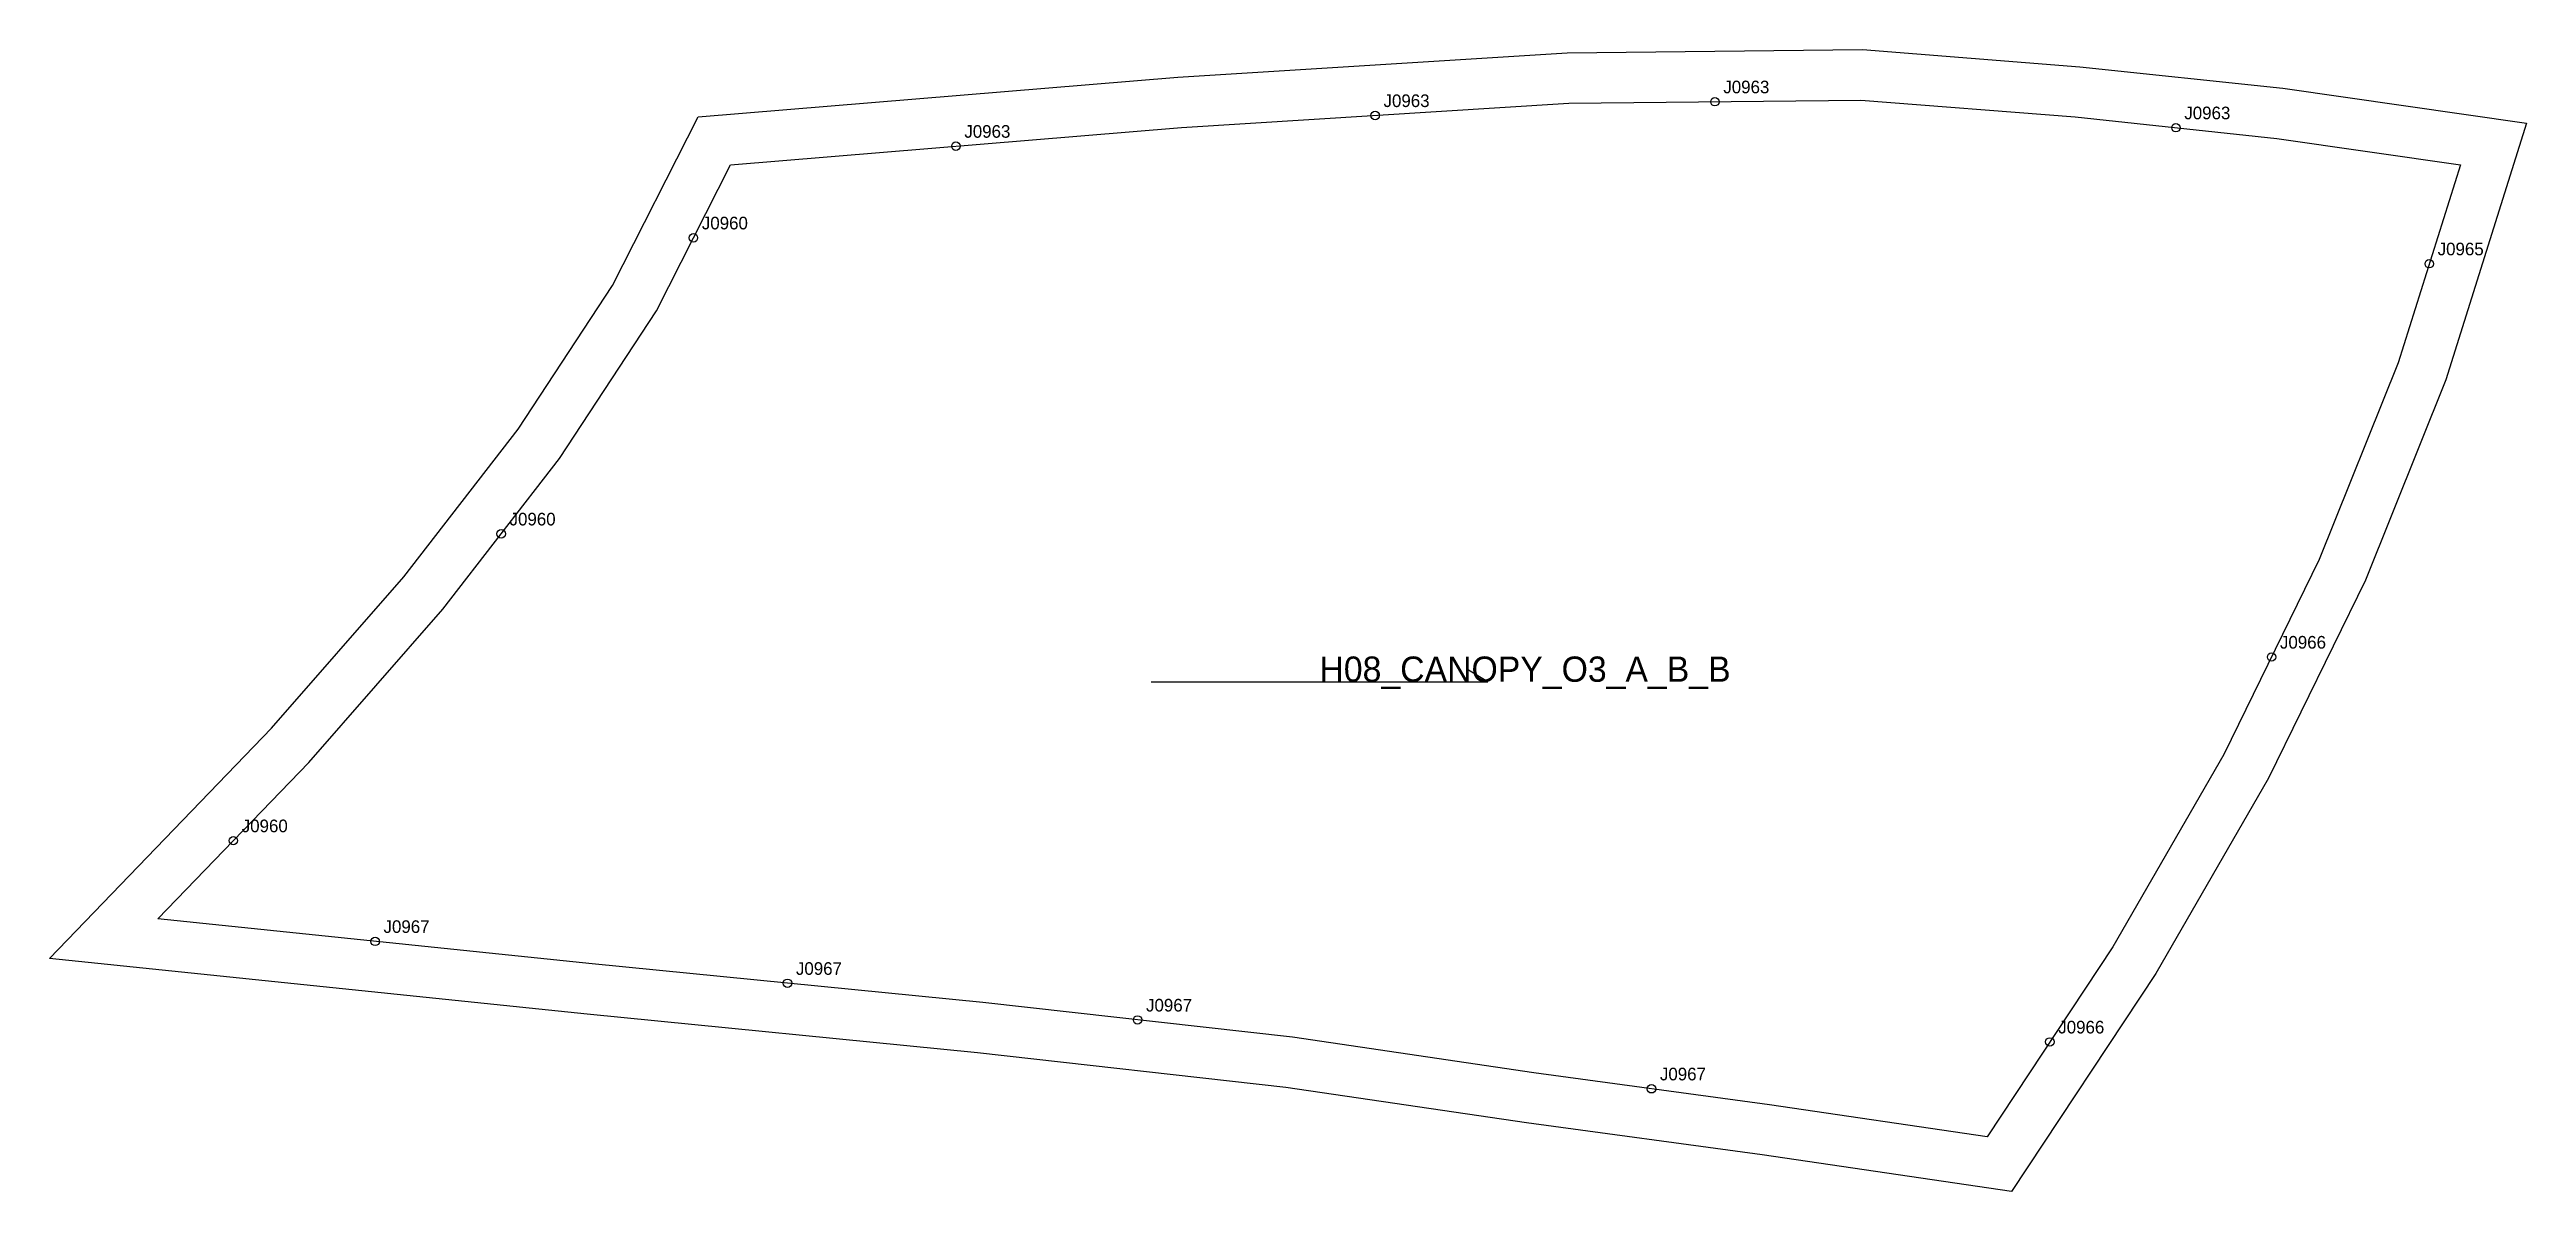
# Model space of a CAD drawing. Header units: millimetres. Extents: x -162 to 427, y -244 to 27.
import ezdxf

# ---------------------------------------------------------------- set-up
doc = ezdxf.new("R2010")
doc.units = ezdxf.units.MM
for name, color, linetype in [('CUT', 1, 'Continuous'), ('GRAIN', 3, 'Continuous'), ('LABEL', 7, 'Continuous'), ('NOTCH', 2, 'Continuous'), ('SEW', 5, 'Continuous')]:
    doc.layers.add(name, color=color, linetype=linetype)

msp = doc.modelspace()

# ---------------------------------------------------------------- linework, layer by layer
at = {"layer": 'CUT'}
msp.add_lwpolyline([(-7.66, 11.41), (106.21, 20.78), (198.7, 26.59), (268.91, 27.36), (320.48, 23.29), (368.75, 18.16), (426.59, 9.88), (407.41, -51.06), (388.33, -98.63), (365.33, -145.71), (338.52, -192.09), (304.24, -243.83), (245.07, -235.14), (189.09, -227.53), (131.94, -219.12), (58.65, -210.91), (-34.04, -201.74), (-161.76, -188.47), (-109.02, -133.83), (-77.57, -97.9), (-50.43, -62.82), (-28.02, -28.67), (-7.66, 11.41)], close=True, dxfattribs=at)
at = {"layer": 'GRAIN'}
for p, q in [((99.88, -122.79), (179.88, -122.79)), ((179.88, -122.79), (174.88, -119.79))]:
    msp.add_line(p, q, dxfattribs=at)
at = {"layer": 'NOTCH'}
for centre in [(153.11, 11.7), (233.82, 14.97), (343.32, 8.8), (53.54, 4.41), (-8.81, -17.35), (403.5, -23.51), (-54.48, -87.66), (366.04, -116.91), (-118.1, -160.52), (-84.42, -184.44), (13.54, -194.39), (96.7, -203.1), (313.38, -208.31), (218.76, -219.45)]:
    msp.add_circle(centre, 1, dxfattribs=at)
at = {"layer": 'SEW'}
msp.add_lwpolyline([(0, 0), (107.08, 8.81), (199.14, 14.59), (268.5, 15.35), (319.38, 11.34), (367.27, 6.25), (410.9, 0), (396.1, -47.01), (377.36, -93.76), (354.73, -140.06), (328.31, -185.77), (298.45, -230.85), (246.75, -223.26), (190.77, -215.65), (133.49, -207.22), (59.91, -198.98), (-32.83, -189.8), (-136.01, -179.08), (-100.18, -141.96), (-68.3, -105.53), (-40.65, -69.79), (-17.62, -34.7)], close=True, dxfattribs=at)

# ---------------------------------------------------------------- texts
at = {"layer": 'LABEL'}
for s, height, p in [('J0963', 3, (235.82, 16.97)), ('J0963', 3, (155.11, 13.7)), ('J0963', 3, (345.32, 10.8)), ('J0963', 3, (55.54, 6.41)), ('J0960', 3, (-6.81, -15.35)), ('J0965', 3, (405.5, -21.51)), ('J0960', 3, (-52.48, -85.66)), ('H08_CANOPY_O3_A_B_B', 6, (139.88, -122.79)), ('J0966', 3, (368.04, -114.91)), ('J0960', 3, (-116.1, -158.52)), ('J0967', 3, (-82.42, -182.44)), ('J0967', 3, (15.54, -192.39)), ('J0967', 3, (98.7, -201.1)), ('J0966', 3, (315.38, -206.31)), ('J0967', 3, (220.76, -217.45))]:
    msp.add_text(s, height=height, dxfattribs=at).set_placement(p)

doc.saveas('drawing.dxf')
